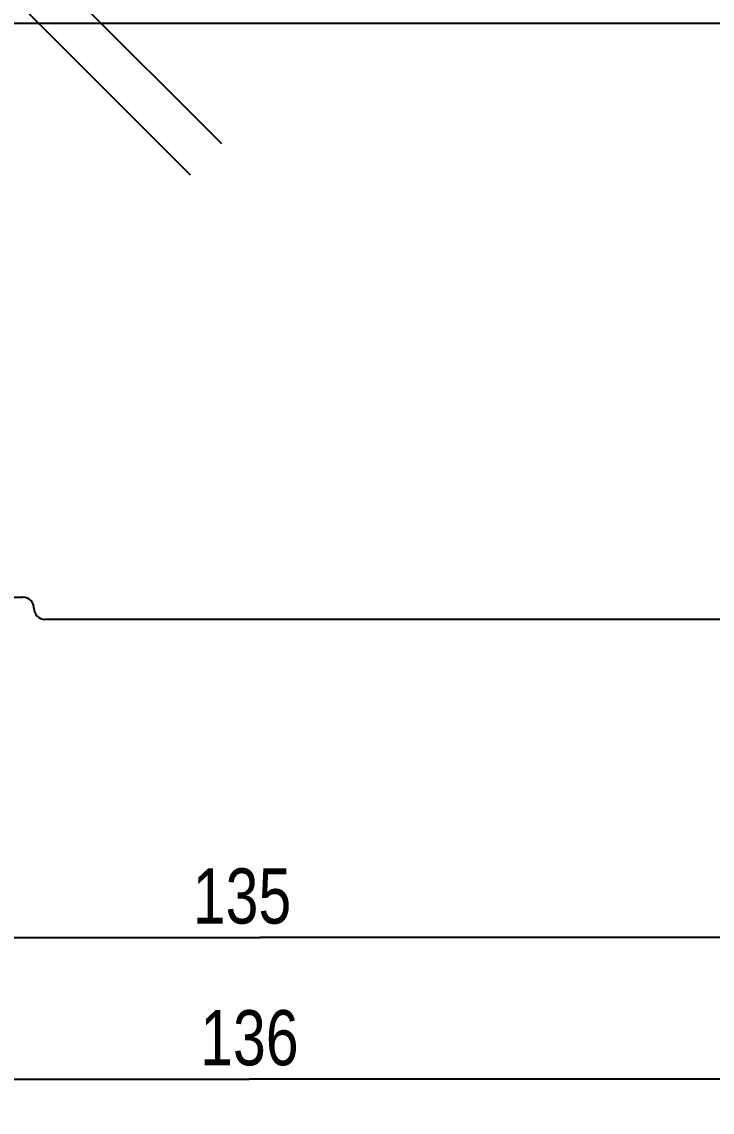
# Model space of a CAD drawing. Header units: millimetres. Extents: x 0 to 594, y 0 to 420.
# Drawn here: x 176.99 to 208.28, y 175.77 to 225.19 of the extents above; entities that cross this region are included whole.
import ezdxf

# ---------------------------------------------------------------- set-up
doc = ezdxf.new("R2010")
doc.units = ezdxf.units.MM
doc.header["$LTSCALE"] = 32.67
doc.layers.get('0').update_dxf_attribs({"linetype": 'CONTINUOUS'})
doc.styles.get("Standard").update_dxf_attribs({"font": 'txt', "width": 0.8})
doc.dimstyles.new('DIMSTYLE_1', dxfattribs={"dimtxt": 2.5, "dimasz": 3, "dimexe": 1.5, "dimexo": 1.2, "dimtad": 1, "dimdsep": 46, "dimtxsty": 'STANDARD', "dimblk": '_FILLED', "dimblk1": '_FILLED', "dimblk2": '_FILLED', "dimcen": 0.09, "dimazin": 2, "dimtp": 0.01, "dimtm": 0.01, "dimtfac": 1, "dimtofl": 0, "dimtmove": 0, "dimatfit": 3, "dimldrblk": '_FILLED', "dimfxl": 1, "dimtolj": 1, "dimarcsym": 0})

# ---------------------------------------------------------------- blocks, each defined once
blk = doc.blocks.new('_FILLED')
at = {"color": 0, "linetype": 'BYBLOCK'}
blk.add_solid([(0, 0), (-1, 0.167), (-1, -0.167)], dxfattribs=at)
blk = doc.blocks.new('*D5')
at = {"color": 7, "linetype": 'CONTINUOUS'}
for p, q in [((255.285, 223.809), (255.285, 182.196)), ((120.285, 192.909), (120.285, 182.196)), ((120.285, 183.696), (187.785, 183.696)), ((255.285, 183.696), (187.785, 183.696))]:
    blk.add_line(p, q, dxfattribs=at)
at = {"color": 7, "linetype": 'CONTINUOUS', "xscale": 3, "yscale": 3, "zscale": 3, "rotation": 180}
blk.add_blockref('_FILLED', (120.285, 183.696), dxfattribs=at)
at = {"color": 7, "linetype": 'CONTINUOUS', "xscale": 3, "yscale": 3, "zscale": 3}
blk.add_blockref('_FILLED', (255.285, 183.696), dxfattribs=at)
at = {"color": 7, "linetype": 'CONTINUOUS', "insert": (186.968, 186.821), "char_height": 2.5, "width": 6, "attachment_point": 2, "line_spacing_factor": 0.9}
blk.add_mtext('135', dxfattribs=at)
blk = doc.blocks.new('*D6')
at = {"color": 7, "linetype": 'CONTINUOUS'}
for p, q in [((255.285, 223.809), (255.285, 175.774)), ((119.285, 219.309), (119.285, 175.774)), ((119.285, 177.274), (187.285, 177.274)), ((255.285, 177.274), (187.285, 177.274))]:
    blk.add_line(p, q, dxfattribs=at)
at = {"color": 7, "linetype": 'CONTINUOUS', "xscale": 3, "yscale": 3, "zscale": 3, "rotation": 180}
blk.add_blockref('_FILLED', (119.285, 177.274), dxfattribs=at)
at = {"color": 7, "linetype": 'CONTINUOUS', "xscale": 3, "yscale": 3, "zscale": 3}
blk.add_blockref('_FILLED', (255.285, 177.274), dxfattribs=at)
at = {"color": 7, "linetype": 'CONTINUOUS', "insert": (187.301, 180.399), "char_height": 2.5, "width": 6, "attachment_point": 2, "line_spacing_factor": 0.9}
blk.add_mtext('136', dxfattribs=at)
blk = doc.blocks.new('*D8')
at = {"color": 7, "linetype": 'CONTINUOUS'}
for p, q in [((95.308, 225.109), (95.308, 230.109)), ((95.308, 230.109), (95.308, 222.809)), ((253.985, 225.109), (93.808, 225.109)), ((95.308, 209.895), (95.308, 222.809)), ((118.085, 220.509), (93.808, 220.509)), ((95.308, 220.509), (95.308, 209.895))]:
    blk.add_line(p, q, dxfattribs=at)
at = {"color": 7, "linetype": 'CONTINUOUS', "xscale": 3, "yscale": 3, "zscale": 3}
for p, rotation in [((95.308, 225.109), 270), ((95.308, 220.509), 90)]:
    blk.add_blockref('_FILLED', p, dxfattribs=dict(at, rotation=rotation))
at = {"color": 7, "linetype": 'CONTINUOUS', "insert": (92.183, 215.895), "char_height": 2.5, "width": 6, "attachment_point": 3, "rotation": 90, "line_spacing_factor": 0.9}
blk.add_mtext('4.6', dxfattribs=at)
blk = doc.blocks.new('*D9')
at = {"color": 7, "linetype": 'CONTINUOUS'}
for p, q in [((253.985, 225.109), (90.133, 225.109)), ((91.633, 225.109), (91.633, 209.609)), ((91.633, 194.109), (91.633, 209.609)), ((119.085, 194.109), (90.133, 194.109))]:
    blk.add_line(p, q, dxfattribs=at)
at = {"color": 7, "linetype": 'CONTINUOUS', "xscale": 3, "yscale": 3, "zscale": 3}
for p, rotation in [((91.633, 225.109), 90), ((91.633, 194.109), 270)]:
    blk.add_blockref('_FILLED', p, dxfattribs=dict(at, rotation=rotation))
at = {"color": 7, "linetype": 'CONTINUOUS', "insert": (88.508, 206.701), "char_height": 2.5, "width": 4, "attachment_point": 2, "rotation": 90, "line_spacing_factor": 0.9}
blk.add_mtext('31', dxfattribs=at)

msp = doc.modelspace()

# ---------------------------------------------------------------- linework, layer by layer
at = {"color": 40, "linetype": 'CONTINUOUS'}
for p, q in [((170.478, 232.402), (184.62, 218.26)), ((173.976, 231.733), (186.035, 219.674))]:
    msp.add_line(p, q, dxfattribs=at)
at = {"color": 7, "linetype": 'CONTINUOUS'}
for p, q in [((176.035, 199.109), (177.035, 199.109)), ((255.115, 198.109), (178.035, 198.109))]:
    msp.add_line(p, q, dxfattribs=at)
for centre, start, end in [((177.035, 198.609), 0, 90), ((178.035, 198.609), 180, 270)]:
    msp.add_arc(centre, 0.5, start, end, dxfattribs=at)

# ---------------------------------------------------------------- dimensions: what is measured, and where the dimension line sits
for base, p1, p2, angle, picture, middle in [((95.308, 220.509), (255.185, 225.109), (119.285, 220.509), 270, '*D8', (95.308, 212.895)), ((91.633, 194.109), (255.185, 225.109), (120.285, 194.109), 270, '*D9', (91.633, 206.451)), ((119.285, 177.274), (255.285, 225.009), (119.285, 220.509), 180, '*D6', (187.551, 177.274)), ((120.285, 183.696), (255.285, 225.009), (120.285, 194.109), 180, '*D5', (187.281, 183.696))]:
    dim = msp.add_linear_dim(base=base, p1=p1, p2=p2, angle=angle, dimstyle='DIMSTYLE_1', dxfattribs=at)
    dim.commit()
    dim.dimension.update_dxf_attribs({"geometry": picture, "text_midpoint": middle, "dimtype": 160})

doc.saveas('drawing.dxf')
